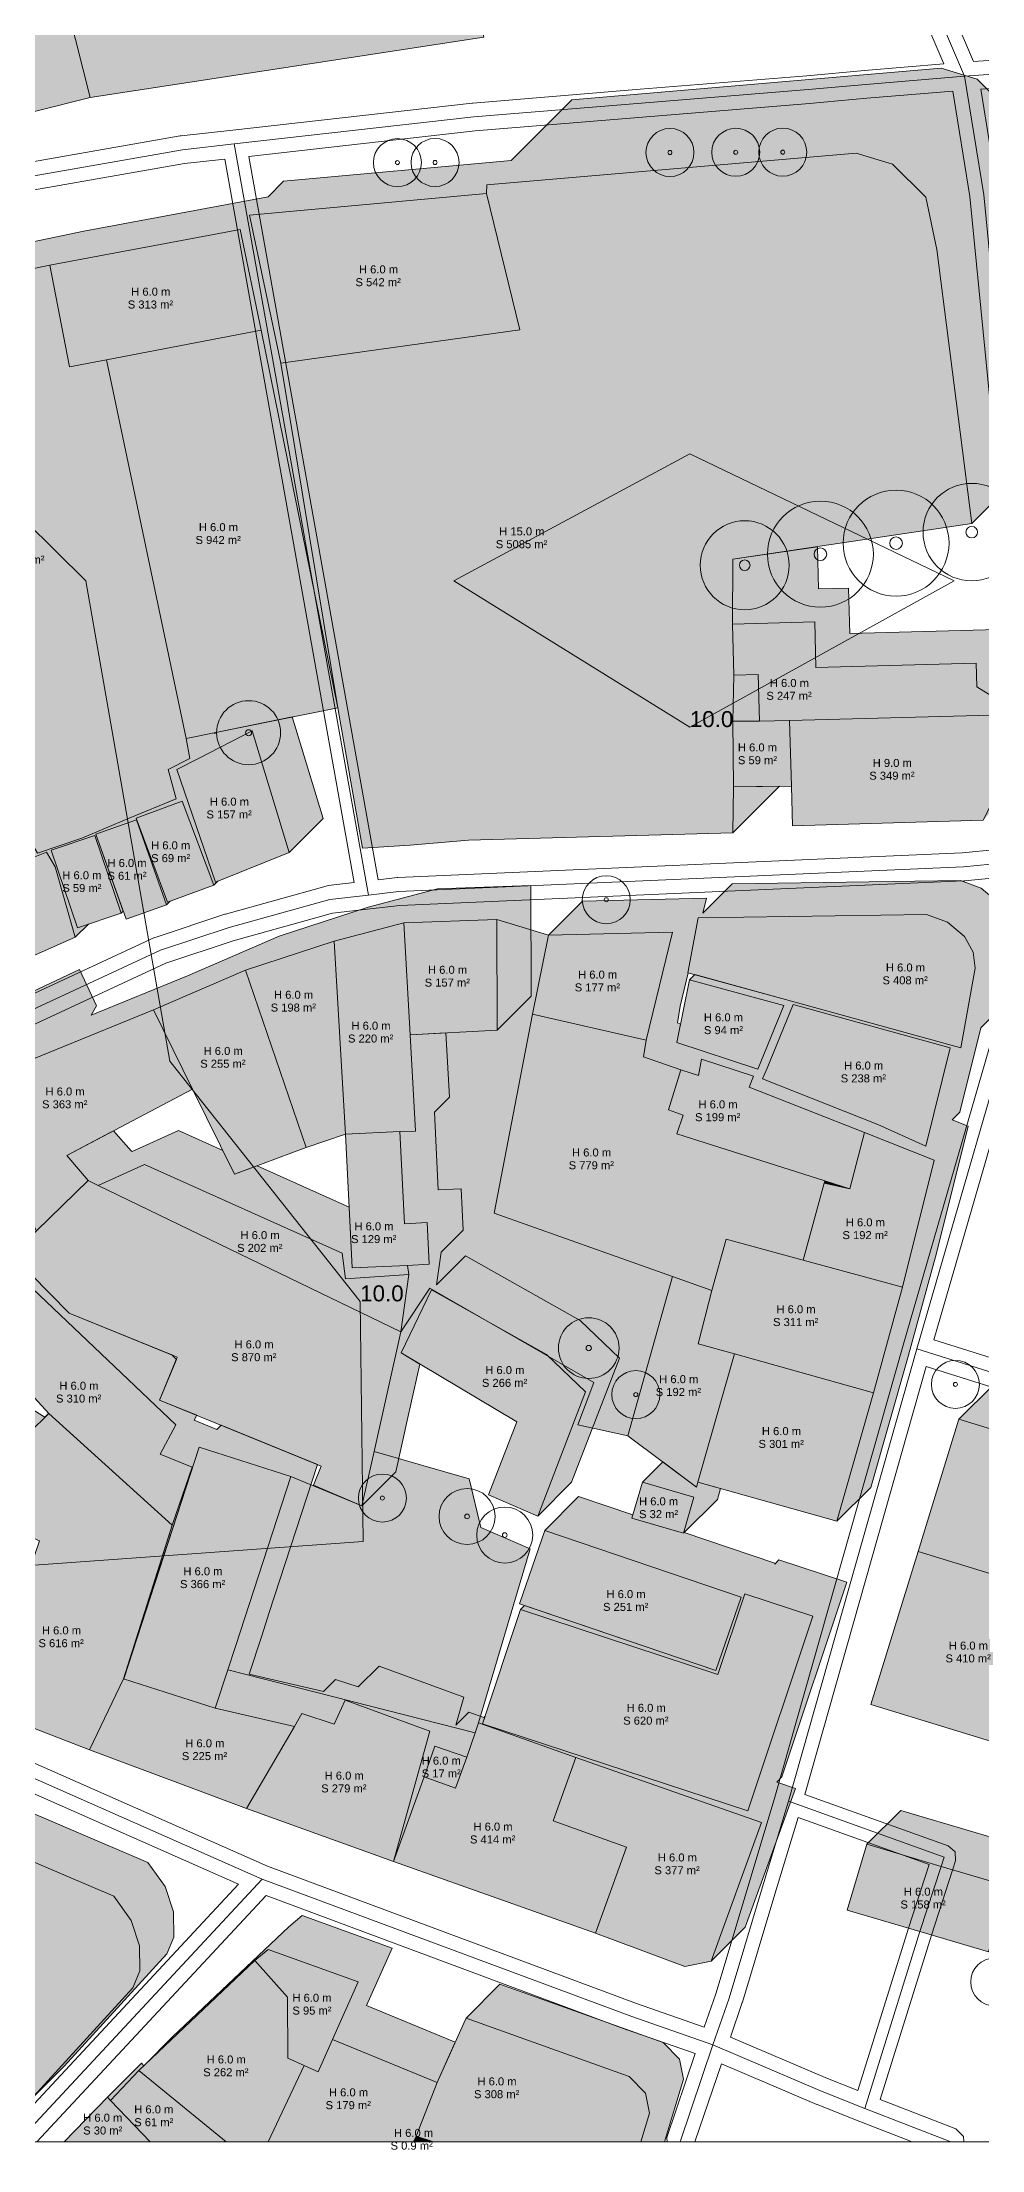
# Model space of a CAD drawing. Header units: metres. Extents: x -4 to 969, y -5 to 964.
# Drawn here: x 206.1 to 323.6, y -1 to 262.5 of the extents above; entities that cross this region are included whole.
import ezdxf

# ---------------------------------------------------------------- set-up
doc = ezdxf.new("R2010")
doc.units = ezdxf.units.M
doc.header["$MEASUREMENT"] = 0
for name, color, linetype, lineweight, true_color in [('TPX_BUILDING_AREAS_TEXT', 7, 'CONTINUOUS', 0, 0x000000), ('TPX_BUILDING_HEIGHTS_TEXT', 7, 'CONTINUOUS', 0, 0x000000), ('TPX_BUILDINGS', 7, 'CONTINUOUS', 0, 0x000000), ('TPX_BUILDINGS_HATCH', 7, 'CONTINUOUS', 0, 0xf0f0f0), ('TPX_BUILDINGS_SHADOWS_HATCH', 7, 'CONTINUOUS', 0, 0x000000), ('TPX_BUILDINGS_SHADOWS_OUTLINES', 7, 'CONTINUOUS', 0, 0x000000), ('TPX_CONTOUR_LINES_5M', 7, 'CONTINUOUS', 0, 0x969696), ('TPX_CONTOUR_LINES_5M_TEXT', 7, 'CONTINUOUS', 0, 0x000000), ('TPX_FRAME_PROJECT', 7, 'CONTINUOUS', 0, 0x000000), ('TPX_ROADS_AXES', 7, 'CONTINUOUS', 0, 0x323232), ('TPX_ROADS_CONTOURS', 7, 'CONTINUOUS', 0, 0x646464), ('TPX_VEGETATION_GREEN_SPACES', 7, 'CONTINUOUS', 0, 0x58ba48), ('TPX_VEGETATION_GREEN_SPACES_HATCH', 7, 'CONTINUOUS', 0, 0x58ba48), ('TPX_VEGETATION_TREES_INDIVIDUAL', 7, 'CONTINUOUS', 0, 0x136734)]:
    doc.layers.add(name, color=color, linetype=linetype, lineweight=lineweight, true_color=true_color)
doc.styles.add('TPX_TEXTE', font='arial.ttf')

# ---------------------------------------------------------------- blocks, each defined once
blk = doc.blocks.new('TREETR007_CR056')
at = {"layer": 'TPX_VEGETATION_TREES_INDIVIDUAL'}
for radius in [5.56, 0.662]:
    blk.add_circle((0, 0, 0.04), radius, dxfattribs=at)
blk = doc.blocks.new('TREETR003_CR030')
at = {"layer": 'TPX_VEGETATION_TREES_INDIVIDUAL'}
for radius in [3, 0.25]:
    blk.add_circle((0, 0, 0.04), radius, dxfattribs=at)
blk = doc.blocks.new('TREETR003_CR038')
at = {"layer": 'TPX_VEGETATION_TREES_INDIVIDUAL'}
for radius in [3.79, 0.333]:
    blk.add_circle((0, 0, 0.04), radius, dxfattribs=at)
blk = doc.blocks.new('TREETR007_CR061')
at = {"layer": 'TPX_VEGETATION_TREES_INDIVIDUAL'}
for radius in [6.09, 0.725]:
    blk.add_circle((0, 0, 0.04), radius, dxfattribs=at)
blk = doc.blocks.new('TREETR003_CR035')
at = {"layer": 'TPX_VEGETATION_TREES_INDIVIDUAL'}
for radius in [3.5, 0.292]:
    blk.add_circle((0, 0, 0.04), radius, dxfattribs=at)
blk = doc.blocks.new('TREETR008_CR066')
at = {"layer": 'TPX_VEGETATION_TREES_INDIVIDUAL'}
for radius in [6.62, 0.788]:
    blk.add_circle((0, 0, 0.04), radius, dxfattribs=at)
blk = doc.blocks.new('TREETR004_CR040')
at = {"layer": 'TPX_VEGETATION_TREES_INDIVIDUAL'}
for radius in [4, 0.375]:
    blk.add_circle((0, 0, 0.04), radius, dxfattribs=at)

msp = doc.modelspace()

# ---------------------------------------------------------------- hatches: boundary and pattern name
at = {"layer": 'TPX_BUILDINGS_HATCH'}
for points in [[(200.8, 315.48), (184.46, 312.04), (198.81, 252.23), (212.09, 255.54), (207.5, 273.73), (203.29, 290.41), (206.69, 291.37), (205.53, 295.6), (200.8, 315.48)], [(256.91, 281.42), (207.5, 273.73), (212.09, 255.54), (261.29, 263.1), (256.91, 281.42)], [(265.81, 226.52), (235.92, 222.34), (243.05, 179.27), (243.33, 177.57), (246.12, 161.71), (252.1, 162.08), (259.4, 162.73), (292.44, 163.62), (292.49, 169.4), (292.41, 177.58), (292.53, 183.35), (292.37, 189.71), (292.43, 197.82), (322.29, 202.29), (317.94, 236.55), (316.54, 243.09), (312.37, 247.22), (307.86, 248.59), (261.69, 244.63), (261.65, 243.54), (265.81, 226.52)], [(261.65, 243.54), (232.02, 240.83), (235.92, 222.34), (265.81, 226.52), (261.65, 243.54)], [(230.82, 239.03), (207.06, 234.59), (209.49, 221.87), (214.14, 222.76), (233.45, 226.47), (230.82, 239.03)], [(207.06, 234.59), (182.52, 229.46), (187.88, 196.51), (195.73, 175.03), (197.67, 175.73), (198.26, 171.64), (199.64, 168.8), (201.74, 161.8), (204.45, 162.9), (205.52, 161.07), (211.04, 162.97), (216.95, 165.45), (222.84, 167.88), (221.82, 171.55), (224.55, 172.94), (224.07, 175.42), (214.14, 222.76), (209.49, 221.87), (207.06, 234.59)], [(233.45, 226.47), (214.14, 222.76), (224.07, 175.42), (243.05, 179.27), (233.45, 226.47)], [(302.66, 189.99), (292.37, 189.71), (292.53, 183.35), (295.61, 183.43), (295.77, 177.59), (299.49, 177.69), (326.28, 178.39), (326.29, 179.78), (322.93, 181.87), (322.85, 184.84), (302.8, 184.3), (302.66, 189.99)], [(295.77, 177.59), (292.41, 177.58), (292.49, 169.4), (299.75, 169.47), (299.49, 177.69), (295.77, 177.59)], [(326.28, 178.39), (299.49, 177.69), (299.75, 169.47), (299.9, 164.49), (323.71, 165.21), (326.33, 170.39), (326.2, 174.75), (327.79, 174.8), (327.71, 177.21), (327.68, 178.42), (326.28, 178.39)], [(225.65, 172.94), (222.93, 171.55), (227.74, 157.46), (236.97, 161.17), (232.36, 176.38), (225.65, 172.94)], [(223.6, 167.59), (217.83, 165.47), (221.76, 154.95), (227.53, 157.08), (223.6, 167.59)], [(217.87, 165.27), (212.8, 163.48), (216.58, 152.86), (221.64, 154.63), (217.87, 165.27)], [(203.94, 160.13), (195.55, 156.76), (196.57, 154.26), (199.89, 146), (210.22, 150.57), (207.72, 159.4), (206.65, 161.22), (203.94, 160.13)], [(212.67, 163.29), (207.21, 161.47), (210.49, 151.77), (215.96, 153.59), (212.67, 163.29)], [(288.1, 153), (286.8, 146.14), (298.56, 142.91), (320.93, 136.76), (322.72, 146.73), (322.45, 148.72), (321.37, 150.67), (319.24, 152.47), (316.65, 153.42), (288.1, 153)], [(251.28, 152.39), (242.6, 150.08), (244.02, 125.97), (250.81, 126.3), (252.77, 126.35), (252.08, 138.4), (251.28, 152.39)], [(262.92, 152.8), (251.28, 152.39), (252.08, 138.4), (262.96, 138.95), (262.92, 152.8)], [(269.39, 150.83), (267.4, 140.97), (281.61, 137.72), (284.88, 151.23), (269.39, 150.83)], [(242.6, 150.08), (231.49, 146.48), (239.1, 124.28), (244.02, 125.97), (242.6, 150.08)], [(231.49, 146.48), (219.99, 141.5), (224.88, 131.6), (230.15, 120.95), (239.1, 124.28), (231.49, 146.48)], [(287.02, 145.27), (285.44, 137.42), (295.53, 134.08), (298.78, 142.04), (287.02, 145.27)], [(219.99, 141.5), (195.9, 131.68), (198.05, 127.16), (205.37, 113.89), (211.82, 120.18), (209.18, 123.31), (224.88, 131.6), (219.99, 141.5)], [(267.4, 140.97), (262.61, 116.08), (284.87, 108.16), (289.82, 106.41), (291.58, 112.83), (301.2, 110.22), (303.85, 119.85), (303.94, 120.12), (285.41, 125.99), (286.23, 128.36), (284.39, 129), (285.94, 134.01), (281.26, 135.63), (281.61, 137.72), (267.4, 140.97)], [(296.7, 134.23), (296.15, 132.87), (310.56, 127.18), (316.56, 124.45), (319.6, 136.76), (299.95, 142.19), (296.7, 134.23)], [(285.94, 134.01), (284.39, 129), (286.23, 128.36), (285.41, 125.99), (303.94, 120.12), (307.06, 119.13), (308.88, 126.16), (294.46, 131.84), (295.02, 133.2), (288.52, 135.35), (288.14, 133.29), (285.94, 134.01)], [(250.81, 126.3), (244.02, 125.97), (244.82, 109.24), (251.76, 109.57), (254.46, 109.7), (254.21, 114.91), (251.37, 114.77), (250.81, 126.3)], [(303.85, 119.85), (301.2, 110.22), (313.65, 106.85), (317.6, 122.71), (308.88, 126.16), (307.06, 119.13), (303.85, 119.85)], [(218.9, 122.19), (213.11, 119.55), (250.91, 101.28), (251.92, 108.44), (243.99, 107.9), (243.6, 111.08), (218.9, 122.19)], [(205.37, 113.89), (202.28, 110.89), (209.48, 103.61), (222.98, 98.09), (220.76, 92.73), (240.98, 84.48), (239.99, 82.1), (246.05, 79.5), (247.57, 86.3), (250.91, 101.28), (213.11, 119.55), (211.82, 120.18), (205.37, 113.89)], [(289.82, 106.41), (288.08, 99.75), (292.65, 98.52), (310, 93.63), (313.65, 106.85), (301.2, 110.22), (291.58, 112.83), (289.82, 106.41)], [(198.67, 104.35), (196.83, 102.02), (206.92, 91.04), (222.32, 77.1), (224.84, 84.36), (220.84, 85.97), (222.78, 89.63), (202.37, 109.04), (198.67, 104.35)], [(284.87, 108.16), (279.32, 88.28), (287.88, 81.83), (288.06, 82.47), (292.65, 98.52), (288.08, 99.75), (289.82, 106.41), (284.87, 108.16)], [(254.77, 106.52), (250.96, 98.62), (265.43, 90.03), (261.89, 80.87), (268.03, 78.23), (273.99, 93.74), (269.12, 98.42), (254.77, 106.52)], [(292.65, 98.52), (288.06, 82.47), (305.42, 77.58), (310, 93.63), (292.65, 98.52)], [(201, 66.46), (194.88, 55.62), (212.01, 49), (216.27, 57.9), (222.32, 77.1), (206.92, 91.04), (204.45, 88.64), (203.51, 87.07), (201.13, 82.84), (203.8, 80.17), (202.4, 78.76), (203.6, 76.08), (205.77, 75.12), (205.17, 73.43), (201, 66.46)], [(320.69, 90.33), (315.58, 73.79), (335.15, 67.82), (340.26, 84.36), (320.69, 90.33)], [(225.72, 86.85), (216.27, 57.9), (227.72, 54.22), (229.29, 59.03), (230.24, 61.93), (237.16, 83.17), (225.72, 86.85)], [(281.12, 82.47), (279.79, 77.95), (283.08, 77), (286.24, 76.08), (287.57, 80.59), (281.12, 82.47)], [(268.91, 76.43), (265.76, 67.27), (290.29, 58.94), (293.45, 68.09), (268.91, 76.43)], [(315.58, 73.79), (309.66, 54.66), (329.24, 48.69), (335.15, 67.82), (315.58, 73.79)], [(265.89, 66.54), (261.15, 52.28), (294.31, 41.38), (302.41, 65.72), (293.92, 68.5), (290.56, 58.44), (265.89, 66.54)], [(216.27, 57.9), (212.01, 49), (231.62, 41.69), (237.62, 51.91), (227.72, 54.22), (216.27, 57.9)], [(237.62, 51.91), (231.62, 41.69), (250.02, 35.07), (254.54, 51.35), (243.97, 55.22), (242.61, 52.22), (238.53, 53.56), (237.62, 51.91)], [(253.85, 45.63), (250.02, 35.07), (275.24, 26.08), (279.13, 36.85), (269.95, 40.13), (272.81, 48.04), (260.63, 52.39), (260.21, 51.13), (259.17, 48.1), (257.77, 44.23), (253.85, 45.63)], [(255.18, 49.47), (253.85, 45.63), (257.77, 44.23), (259.17, 48.1), (255.18, 49.47)], [(272.81, 48.04), (269.95, 40.13), (279.13, 36.85), (275.24, 26.08), (286.41, 21.94), (289.73, 22.59), (295.99, 39.92), (272.81, 48.04)], [(194.56, 35.77), (184.83, 24.3), (189.76, 21.57), (204.61, 5.22), (217.43, 19.27), (218.28, 21.37), (218.27, 24.52), (217.22, 27.67), (215.04, 30.71), (196.85, 38.46), (194.56, 35.77)], [(309.16, 37.2), (306.71, 28.98), (315.82, 26.29), (324.39, 23.76), (326.84, 31.97), (318.47, 34.45), (309.16, 37.2)], [(234.33, 24.06), (232.68, 22.66), (236.74, 18.08), (236.78, 10.48), (238.82, 9.57), (240.58, 8.75), (242.39, 12.8), (245.59, 20), (234.33, 24.06)], [(232.68, 22.66), (218.18, 8.92), (229.11, 0), (234.32, 0), (238.82, 9.57), (236.78, 10.48), (236.74, 18.08), (232.68, 22.66)], [(255.46, 7.42), (252.84, 0.73), (255.02, 0), (280.91, 0), (282.01, 3.61), (281.51, 6.1), (279.47, 8.2), (259.08, 15.47), (258.79, 14.83), (255.46, 7.42)], [(238.82, 9.57), (234.32, 0), (252.51, 0), (252.84, 0.73), (255.46, 7.42), (242.39, 12.8), (240.58, 8.75), (238.82, 9.57)], [(218.18, 8.92), (214.65, 5.18), (219.59, 0), (229.11, 0), (218.18, 8.92)], [(214.25, 5.6), (208.82, 0), (219.59, 0), (214.65, 5.18), (214.25, 5.6)], [(252.84, 0.73), (252.51, 0), (255.02, 0), (252.84, 0.73)]]:
    msp.add_hatch(color=256, dxfattribs=at).paths.add_polyline_path(points)
at = {"layer": 'TPX_BUILDINGS_SHADOWS_HATCH'}
for points in [[(186.77, 233.7), (182.52, 229.46), (207.06, 234.59), (230.82, 239.03), (233.45, 226.47), (243.05, 179.27), (235.92, 222.34), (232.02, 240.83), (261.65, 243.54), (261.69, 244.63), (307.86, 248.59), (312.37, 247.22), (316.54, 243.09), (317.94, 236.55), (322.29, 202.29), (332.9, 212.9), (328.55, 247.16), (327.15, 253.7), (322.98, 257.82), (318.46, 259.19), (272.29, 255.24), (264.73, 247.67), (236.26, 245.07), (234.32, 243.13), (211.3, 238.83), (186.77, 233.7)], [(292.43, 197.82), (292.37, 189.71), (302.66, 189.99), (302.8, 184.3), (322.85, 184.84), (322.93, 181.87), (326.29, 179.78), (326.28, 178.39), (327.68, 178.42), (327.79, 174.8), (326.2, 174.75), (326.33, 170.39), (323.71, 165.21), (330.07, 171.57), (332.7, 176.76), (332.61, 179.62), (334.15, 181.16), (334.04, 184.79), (332.64, 184.75), (329.5, 184.67), (327.17, 186.11), (327.09, 189.08), (307.05, 188.55), (306.9, 194.23), (303.14, 194.13), (303, 199.4), (292.43, 197.82)], [(292.53, 183.35), (292.41, 177.58), (295.77, 177.59), (295.61, 183.43), (292.53, 183.35)], [(178.08, 151.55), (177.25, 150.72), (183.77, 153.57), (185.31, 150.08), (195.45, 154.66), (195.91, 154.56), (199.45, 146.07), (199.74, 146.36), (196.57, 154.26), (195.55, 156.76), (203.94, 160.13), (206.65, 161.22), (207.72, 159.4), (210.22, 150.57), (211.88, 152.23), (210.49, 151.77), (207.21, 161.47), (212.67, 163.29), (215.96, 153.59), (216.22, 153.85), (212.8, 163.48), (217.87, 165.27), (221.64, 154.63), (222.08, 155.07), (221.76, 154.95), (217.83, 165.47), (223.6, 167.59), (227.53, 157.08), (228.03, 157.58), (227.74, 157.46), (222.93, 171.55), (225.65, 172.94), (232.36, 176.38), (236.97, 161.17), (241.21, 165.42), (237.36, 178.12), (228.02, 176.22), (227.64, 176.03), (227.79, 176.18), (224.07, 175.42), (224.55, 172.94), (221.82, 171.55), (222.84, 167.88), (216.95, 165.45), (211.04, 162.97), (205.52, 161.07), (204.46, 162.87), (199.79, 161), (196.06, 157.27), (189.55, 154.32), (188.68, 156.3), (182.59, 153.52), (178.08, 151.55)], [(292.49, 169.4), (292.44, 163.62), (298.27, 169.45), (292.49, 169.4)], [(133.59, 109.03), (120.86, 96.3), (156.07, 112.48), (163.23, 116.1), (168.75, 118.92), (195.9, 131.68), (219.99, 141.5), (231.49, 146.48), (242.6, 150.08), (251.28, 152.39), (262.92, 152.8), (262.96, 138.95), (267.2, 143.2), (267.16, 157.04), (255.52, 156.63), (246.85, 154.32), (235.73, 150.73), (224.24, 145.74), (212.23, 140.85), (212.9, 142.01), (210.74, 146.53), (183.6, 133.77), (172.99, 123.16), (170.5, 121.89), (168.79, 125.21), (133.59, 109.03)], [(214.59, 126.17), (209.18, 123.31), (211.82, 120.18), (213.11, 119.55), (218.9, 122.19), (243.6, 111.08), (243.99, 107.9), (251.92, 108.44), (250.91, 101.28), (247.57, 86.3), (246.05, 79.5), (250.3, 83.75), (251.81, 90.54), (253.3, 97.23), (250.96, 98.62), (254.77, 106.52), (269.12, 98.42), (273.99, 93.74), (268.03, 78.23), (272.27, 82.47), (278.24, 97.98), (273.36, 102.66), (259.02, 110.76), (255.38, 107.13), (255.95, 111.2), (258.7, 113.95), (258.45, 119.15), (255.61, 119.01), (255.14, 128.72), (257.01, 130.59), (256.55, 138.63), (252.08, 138.4), (252.77, 126.35), (250.81, 126.3), (251.37, 114.77), (254.21, 114.91), (254.46, 109.7), (251.76, 109.57), (244.82, 109.24), (244.46, 116.84), (232.98, 122), (230.15, 120.95), (228.67, 123.94), (223.14, 126.43), (217.35, 123.79), (217.2, 123.87), (217.21, 123.89), (215.02, 126.39), (214.59, 126.17)], [(198.05, 127.16), (196.02, 123.63), (203.08, 114.56), (200.15, 111.57), (202.37, 109.04), (222.78, 89.63), (220.84, 85.97), (224.84, 84.36), (222.32, 77.1), (216.28, 57.9), (225.72, 86.85), (237.16, 83.17), (230.24, 61.93), (229.29, 59.03), (227.72, 54.22), (237.62, 51.91), (238.53, 53.56), (242.61, 52.22), (243.97, 55.22), (254.54, 51.35), (250.02, 35.07), (253.85, 45.63), (255.18, 49.47), (259.17, 48.1), (260.21, 51.13), (260.63, 52.39), (272.81, 48.04), (295.99, 39.92), (289.73, 22.59), (293.98, 26.83), (300.24, 44.17), (297.91, 44.98), (298.56, 45.62), (306.66, 69.96), (298.16, 72.74), (297.66, 72.24), (297.69, 72.33), (286.35, 76.19), (290.49, 80.32), (290.88, 81.68), (288.06, 82.47), (287.88, 81.83), (283.66, 85.01), (281.12, 82.47), (287.57, 80.59), (286.24, 76.08), (283.08, 77), (279.79, 77.95), (279.91, 78.37), (273.15, 80.67), (268.91, 76.43), (293.45, 68.09), (290.29, 58.94), (266.4, 67.05), (265.89, 66.54), (290.56, 58.44), (293.92, 68.5), (302.41, 65.72), (294.31, 41.38), (261.15, 52.28), (261.46, 53.21), (261.31, 53.07), (259.43, 53.72), (257.82, 52.11), (258.79, 55.59), (248.21, 59.47), (245.61, 56.87), (242.77, 57.8), (241.26, 56.29), (231.96, 58.46), (233.53, 63.27), (234.48, 66.17), (240.51, 84.67), (228.46, 89.59), (227.93, 89.07), (225.08, 90.21), (225.41, 90.84), (220.76, 92.73), (222.87, 97.82), (222.28, 98.38), (209.48, 103.61), (202.28, 110.89), (205.37, 113.89), (198.05, 127.16)], [(303.94, 120.12), (303.85, 119.85), (307.06, 119.13), (303.94, 120.12)], [(183.86, 97.71), (177.34, 90.48), (186.95, 86.04), (183.38, 78.44), (185.35, 77.56), (186.55, 79.79), (191.51, 77.66), (189.59, 73.15), (191.67, 72.15), (193.82, 77.07), (196.62, 75.83), (195.7, 73.7), (196.11, 73.48), (198.47, 77.4), (201.13, 82.84), (203.51, 87.07), (204.45, 88.64), (206.92, 91.04), (206.88, 91.07), (206.41, 90.6), (196.42, 96.85), (192.17, 92.61), (202.23, 86.31), (195.89, 76.29), (194.13, 77.39), (194.04, 77.29), (193.83, 77.39), (193.89, 77.54), (185.83, 82.58), (190.81, 90.46), (181.58, 94.72), (186.05, 99.68), (183.8, 101.01), (181.36, 103.66), (179.36, 102.74), (183.86, 97.71)], [(324.93, 94.57), (320.69, 90.33), (340.26, 84.36), (335.15, 67.82), (329.24, 48.69), (332.35, 51.8), (336.16, 66.59), (348.79, 63.38), (343.67, 43.55), (340.19, 44.44), (337.7, 41.94), (342.62, 40.3), (345.23, 46.63), (347.84, 53.71), (346.68, 54.44), (348.15, 58.84), (350.03, 63.55), (339.64, 66.68), (340.88, 70.71), (340.4, 70.83), (338.39, 68.81), (339.39, 72.06), (344.5, 88.6), (324.93, 94.57)], [(201.09, 42.7), (196.85, 38.46), (215.04, 30.71), (217.22, 27.67), (218.27, 24.52), (218.28, 21.37), (217.43, 19.27), (204.61, 5.22), (208.85, 9.46), (221.68, 23.51), (222.53, 25.61), (222.52, 28.76), (221.47, 31.91), (219.28, 34.95), (201.09, 42.7)], [(313.41, 41.44), (309.16, 37.2), (318.47, 34.45), (326.84, 31.97), (324.39, 23.76), (324.79, 24.15), (327.5, 32.14), (325.65, 32.76), (327.2, 37.36), (322.71, 38.69), (313.41, 41.44)], [(218.5, 9.84), (214.25, 5.6), (214.65, 5.18), (218.18, 8.92), (232.68, 22.66), (234.33, 24.06), (245.59, 20), (242.39, 12.8), (255.46, 7.42), (257.73, 12.47), (246.63, 17.04), (249.83, 24.24), (238.57, 28.3), (236.92, 26.9), (222.42, 13.16), (218.79, 9.53), (218.5, 9.84)], [(263.32, 19.71), (259.08, 15.47), (279.47, 8.2), (281.51, 6.1), (282.01, 3.61), (280.91, 0), (283.87, 0), (286.25, 7.86), (285.75, 10.34), (283.71, 12.44), (263.32, 19.71)]]:
    msp.add_hatch(color=256, dxfattribs=at).paths.add_polyline_path(points)
h = msp.add_hatch(color=256, dxfattribs=at)
h.paths.add_polyline_path([(273.63, 155.07), (269.39, 150.83), (284.88, 151.23), (281.61, 137.72), (281.26, 135.63), (285.94, 134.01), (288.14, 133.29), (288.52, 135.35), (295.02, 133.2), (294.46, 131.84), (308.88, 126.16), (317.6, 122.71), (313.65, 106.85), (310, 93.63), (305.42, 77.58), (309.67, 81.82), (314.24, 97.87), (317.9, 111.09), (321.84, 126.95), (319.85, 127.74), (320.8, 128.7), (323.41, 139.24), (325.17, 141), (326.96, 150.97), (326.69, 152.96), (325.61, 154.92), (323.48, 156.71), (320.9, 157.67), (292.34, 157.24), (288.66, 153.57), (289.12, 155.48), (273.63, 155.07)])
h.paths.add_polyline_path([(285.44, 137.42), (285.9, 139.73), (285.5, 139.87), (285.86, 141.97), (286.86, 146.13), (286.8, 146.14), (288.1, 153), (316.65, 153.42), (319.24, 152.47), (321.37, 150.67), (322.45, 148.72), (322.72, 146.73), (320.93, 136.76), (298.56, 142.91), (287.66, 145.91), (287.02, 145.27), (298.78, 142.04), (295.53, 134.08), (285.44, 137.42)], flags=16)
h.paths.add_polyline_path([(296.15, 132.87), (296.7, 134.23), (299.95, 142.19), (319.6, 136.76), (316.56, 124.45), (310.56, 127.18), (296.15, 132.87)], flags=16)
at = {"layer": 'TPX_VEGETATION_GREEN_SPACES_HATCH'}
for points in [[(252.77, 126.35), (250.81, 126.3), (251.37, 114.77), (254.21, 114.91), (254.46, 109.7), (251.76, 109.57), (251.92, 108.44), (250.91, 101.28), (254.55, 106.71), (275.07, 94.94), (273.05, 89.65), (279.32, 88.28), (284.87, 108.16), (262.61, 116.08), (267.4, 140.97), (269.39, 150.83), (262.92, 152.8), (262.96, 138.95), (252.08, 138.4), (252.77, 126.35)], [(230.24, 61.93), (229.29, 59.03), (260.21, 51.13), (260.63, 52.39), (267.08, 74.14), (260.94, 76.79), (259.46, 82.89), (247.57, 86.3), (246.05, 79.5), (237.16, 83.17), (230.24, 61.93)]]:
    msp.add_hatch(color=256, dxfattribs=at).paths.add_polyline_path(points)

# ---------------------------------------------------------------- linework, layer by layer
at = {"layer": 'TPX_BUILDINGS', "elevation": 0.04}
for points in [[(200.8, 315.48), (184.46, 312.04), (198.81, 252.23), (212.09, 255.54), (207.5, 273.73), (203.29, 290.41), (206.69, 291.37), (205.53, 295.6)], [(256.91, 281.42), (207.5, 273.73), (212.09, 255.54), (261.29, 263.1)], [(265.81, 226.52), (235.92, 222.34), (243.05, 179.27), (243.33, 177.57), (246.12, 161.71), (252.1, 162.08), (259.4, 162.73), (292.44, 163.62), (292.49, 169.4), (292.41, 177.58), (292.53, 183.35), (292.37, 189.71), (292.43, 197.82), (322.29, 202.29), (317.94, 236.55), (316.54, 243.09), (312.37, 247.22), (307.86, 248.59), (261.69, 244.63), (261.65, 243.54)], [(261.65, 243.54), (232.02, 240.83), (235.92, 222.34), (265.81, 226.52)], [(230.82, 239.03), (207.06, 234.59), (209.49, 221.87), (214.14, 222.76), (233.45, 226.47)], [(207.06, 234.59), (182.52, 229.46), (187.88, 196.51), (195.73, 175.03), (197.67, 175.73), (198.26, 171.64), (199.64, 168.8), (201.74, 161.8), (204.45, 162.9), (205.52, 161.07), (211.04, 162.97), (216.95, 165.45), (222.84, 167.88), (221.82, 171.55), (224.55, 172.94), (224.07, 175.42), (214.14, 222.76), (209.49, 221.87)], [(233.45, 226.47), (214.14, 222.76), (224.07, 175.42), (243.05, 179.27)], [(302.66, 189.99), (292.37, 189.71), (292.53, 183.35), (295.61, 183.43), (295.77, 177.59), (299.49, 177.69), (326.28, 178.39), (326.29, 179.78), (322.93, 181.87), (322.85, 184.84), (302.8, 184.3)], [(295.77, 177.59), (292.41, 177.58), (292.49, 169.4), (299.75, 169.47), (299.49, 177.69)], [(326.28, 178.39), (299.49, 177.69), (299.75, 169.47), (299.9, 164.49), (323.71, 165.21), (326.33, 170.39), (326.2, 174.75), (327.79, 174.8), (327.71, 177.21), (327.68, 178.42)], [(225.65, 172.94), (222.93, 171.55), (227.74, 157.46), (236.97, 161.17), (232.36, 176.38)], [(223.6, 167.59), (217.83, 165.47), (221.76, 154.95), (227.53, 157.08)], [(217.87, 165.27), (212.8, 163.48), (216.58, 152.86), (221.64, 154.63)], [(203.94, 160.13), (195.55, 156.76), (196.57, 154.26), (199.89, 146), (210.22, 150.57), (207.72, 159.4), (206.65, 161.22)], [(212.67, 163.29), (207.21, 161.47), (210.49, 151.77), (215.96, 153.59)], [(288.1, 153), (286.8, 146.14), (298.56, 142.91), (320.93, 136.76), (322.72, 146.73), (322.45, 148.72), (321.37, 150.67), (319.24, 152.47), (316.65, 153.42)], [(251.28, 152.39), (242.6, 150.08), (244.02, 125.97), (250.81, 126.3), (252.77, 126.35), (252.08, 138.4)], [(262.92, 152.8), (251.28, 152.39), (252.08, 138.4), (262.96, 138.95)], [(269.39, 150.83), (267.4, 140.97), (281.61, 137.72), (284.88, 151.23)], [(242.6, 150.08), (231.49, 146.48), (239.1, 124.28), (244.02, 125.97)], [(231.49, 146.48), (219.99, 141.5), (224.88, 131.6), (230.15, 120.95), (239.1, 124.28)], [(287.02, 145.27), (285.44, 137.42), (295.53, 134.08), (298.78, 142.04)], [(219.99, 141.5), (195.9, 131.68), (198.05, 127.16), (205.37, 113.89), (211.82, 120.18), (209.18, 123.31), (224.88, 131.6)], [(267.4, 140.97), (262.61, 116.08), (284.87, 108.16), (289.82, 106.41), (291.58, 112.83), (301.2, 110.22), (303.85, 119.85), (303.94, 120.12), (285.41, 125.99), (286.23, 128.36), (284.39, 129), (285.94, 134.01), (281.26, 135.63), (281.61, 137.72)], [(296.7, 134.23), (296.15, 132.87), (310.56, 127.18), (316.56, 124.45), (319.6, 136.76), (299.95, 142.19)], [(285.94, 134.01), (284.39, 129), (286.23, 128.36), (285.41, 125.99), (303.94, 120.12), (307.06, 119.13), (308.88, 126.16), (294.46, 131.84), (295.02, 133.2), (288.52, 135.35), (288.14, 133.29)], [(250.81, 126.3), (244.02, 125.97), (244.82, 109.24), (251.76, 109.57), (254.46, 109.7), (254.21, 114.91), (251.37, 114.77)], [(303.85, 119.85), (301.2, 110.22), (313.65, 106.85), (317.6, 122.71), (308.88, 126.16), (307.06, 119.13)], [(218.9, 122.19), (213.11, 119.55), (250.91, 101.28), (251.92, 108.44), (243.99, 107.9), (243.6, 111.08)], [(205.37, 113.89), (202.28, 110.89), (209.48, 103.61), (222.98, 98.09), (220.76, 92.73), (240.98, 84.48), (239.99, 82.1), (246.05, 79.5), (247.57, 86.3), (250.91, 101.28), (213.11, 119.55), (211.82, 120.18)], [(289.82, 106.41), (288.08, 99.75), (292.65, 98.52), (310, 93.63), (313.65, 106.85), (301.2, 110.22), (291.58, 112.83)], [(198.67, 104.35), (196.83, 102.02), (206.92, 91.04), (222.32, 77.1), (224.84, 84.36), (220.84, 85.97), (222.78, 89.63), (202.37, 109.04)], [(284.87, 108.16), (279.32, 88.28), (287.88, 81.83), (288.06, 82.47), (292.65, 98.52), (288.08, 99.75), (289.82, 106.41)], [(254.77, 106.52), (250.96, 98.62), (265.43, 90.03), (261.89, 80.87), (268.03, 78.23), (273.99, 93.74), (269.12, 98.42)], [(292.65, 98.52), (288.06, 82.47), (305.42, 77.58), (310, 93.63)], [(201, 66.46), (194.88, 55.62), (212.01, 49), (216.27, 57.9), (222.32, 77.1), (206.92, 91.04), (204.45, 88.64), (203.51, 87.07), (201.13, 82.84), (203.8, 80.17), (202.4, 78.76), (203.6, 76.08), (205.77, 75.12), (205.17, 73.43)], [(320.69, 90.33), (315.58, 73.79), (335.15, 67.82), (340.26, 84.36)], [(225.72, 86.85), (216.27, 57.9), (227.72, 54.22), (229.29, 59.03), (230.24, 61.93), (237.16, 83.17)], [(281.12, 82.47), (279.79, 77.95), (283.08, 77), (286.24, 76.08), (287.57, 80.59)], [(268.91, 76.43), (265.76, 67.27), (290.29, 58.94), (293.45, 68.09)], [(315.58, 73.79), (309.66, 54.66), (329.24, 48.69), (335.15, 67.82)], [(265.89, 66.54), (261.15, 52.28), (294.31, 41.38), (302.41, 65.72), (293.92, 68.5), (290.56, 58.44)], [(216.27, 57.9), (212.01, 49), (231.62, 41.69), (237.62, 51.91), (227.72, 54.22)], [(237.62, 51.91), (231.62, 41.69), (250.02, 35.07), (254.54, 51.35), (243.97, 55.22), (242.61, 52.22), (238.53, 53.56)], [(253.85, 45.63), (250.02, 35.07), (275.24, 26.08), (279.13, 36.85), (269.95, 40.13), (272.81, 48.04), (260.63, 52.39), (260.21, 51.13), (259.17, 48.1), (257.77, 44.23)], [(255.18, 49.47), (253.85, 45.63), (257.77, 44.23), (259.17, 48.1)], [(272.81, 48.04), (269.95, 40.13), (279.13, 36.85), (275.24, 26.08), (286.41, 21.94), (289.73, 22.59), (295.99, 39.92)], [(194.56, 35.77), (184.83, 24.3), (189.76, 21.57), (204.61, 5.22), (217.43, 19.27), (218.28, 21.37), (218.27, 24.52), (217.22, 27.67), (215.04, 30.71), (196.85, 38.46)], [(309.16, 37.2), (306.71, 28.98), (315.82, 26.29), (324.39, 23.76), (326.84, 31.97), (318.47, 34.45)], [(234.33, 24.06), (232.68, 22.66), (236.74, 18.08), (236.78, 10.48), (238.82, 9.57), (240.58, 8.75), (242.39, 12.8), (245.59, 20)], [(232.68, 22.66), (218.18, 8.92), (229.11, 0), (234.32, 0), (238.82, 9.57), (236.78, 10.48), (236.74, 18.08)], [(255.46, 7.42), (252.84, 0.73), (255.02, 0), (280.91, 0), (282.01, 3.61), (281.51, 6.1), (279.47, 8.2), (259.08, 15.47), (258.79, 14.83)], [(238.82, 9.57), (234.32, 0), (252.51, 0), (252.84, 0.73), (255.46, 7.42), (242.39, 12.8), (240.58, 8.75)], [(218.18, 8.92), (214.65, 5.18), (219.59, 0), (229.11, 0)], [(214.25, 5.6), (208.82, 0), (219.59, 0), (214.65, 5.18)], [(252.84, 0.73), (252.51, 0), (255.02, 0)]]:
    msp.add_lwpolyline(points, close=True, dxfattribs=at)
at = {"layer": 'TPX_BUILDINGS_SHADOWS_OUTLINES', "elevation": 0.04}
for points in [[(327.15, 253.7), (322.98, 257.82), (318.46, 259.19), (272.29, 255.24), (264.73, 247.67), (236.26, 245.07), (234.32, 243.13), (211.3, 238.83), (186.77, 233.7), (182.52, 229.46), (207.06, 234.59), (230.82, 239.03), (233.45, 226.47), (243.05, 179.27), (235.92, 222.34), (232.02, 240.83), (261.65, 243.54), (261.69, 244.63), (307.86, 248.59), (312.37, 247.22), (316.54, 243.09), (317.94, 236.55), (322.29, 202.29), (332.9, 212.9)], [(327.09, 189.08), (307.05, 188.55), (306.9, 194.23), (303.14, 194.13), (303, 199.4), (292.43, 197.82), (292.37, 189.71), (302.66, 189.99), (302.8, 184.3), (322.85, 184.84), (322.93, 181.87), (326.29, 179.78)], [(203.94, 160.13), (206.65, 161.22), (207.72, 159.4), (210.22, 150.57), (211.88, 152.23), (210.49, 151.77), (207.21, 161.47), (212.67, 163.29), (215.96, 153.59), (216.22, 153.85), (212.8, 163.48), (217.87, 165.27), (221.64, 154.63), (222.08, 155.07), (221.76, 154.95), (217.83, 165.47), (223.6, 167.59), (227.53, 157.08), (228.03, 157.58), (227.74, 157.46), (222.93, 171.55), (225.65, 172.94), (232.36, 176.38), (236.97, 161.17), (241.21, 165.42), (237.36, 178.12), (228.02, 176.22), (227.64, 176.03), (227.79, 176.18), (224.07, 175.42), (224.55, 172.94), (221.82, 171.55), (222.84, 167.88), (216.95, 165.45), (211.04, 162.97), (205.52, 161.07)], [(195.9, 131.68), (219.99, 141.5), (231.49, 146.48), (242.6, 150.08), (251.28, 152.39), (262.92, 152.8), (262.96, 138.95), (267.2, 143.2), (267.16, 157.04), (255.52, 156.63), (246.85, 154.32), (235.73, 150.73), (224.24, 145.74), (212.23, 140.85), (212.9, 142.01), (210.74, 146.53), (183.6, 133.77)], [(325.61, 154.92), (323.48, 156.71), (320.9, 157.67), (292.34, 157.24), (288.66, 153.57), (289.12, 155.48), (273.63, 155.07), (269.39, 150.83), (284.88, 151.23), (281.61, 137.72), (281.26, 135.63), (285.94, 134.01), (288.14, 133.29), (288.52, 135.35), (295.02, 133.2), (294.46, 131.84), (308.88, 126.16), (317.6, 122.71), (313.65, 106.85), (310, 93.63), (305.42, 77.58), (309.67, 81.82), (314.24, 97.87), (317.9, 111.09), (321.84, 126.95), (319.85, 127.74), (320.8, 128.7), (323.41, 139.24), (325.17, 141)], [(202.37, 109.04), (222.78, 89.63), (220.84, 85.97), (224.84, 84.36), (222.32, 77.1), (216.28, 57.9), (225.72, 86.85), (237.16, 83.17), (230.24, 61.93), (229.29, 59.03), (227.72, 54.22), (237.62, 51.91), (238.53, 53.56), (242.61, 52.22), (243.97, 55.22), (254.54, 51.35), (250.02, 35.07), (253.85, 45.63), (255.18, 49.47), (259.17, 48.1), (260.21, 51.13), (260.63, 52.39), (272.81, 48.04), (295.99, 39.92), (289.73, 22.59), (293.98, 26.83), (300.24, 44.17), (297.91, 44.98), (298.56, 45.62), (306.66, 69.96), (298.16, 72.74), (297.66, 72.24), (297.69, 72.33), (286.35, 76.19), (290.49, 80.32), (290.88, 81.68), (288.06, 82.47), (287.88, 81.83), (283.66, 85.01), (281.12, 82.47), (287.57, 80.59), (286.24, 76.08), (283.08, 77), (279.79, 77.95), (279.91, 78.37), (273.15, 80.67), (268.91, 76.43), (293.45, 68.09), (290.29, 58.94), (266.4, 67.05), (265.89, 66.54), (290.56, 58.44), (293.92, 68.5), (302.41, 65.72), (294.31, 41.38), (261.15, 52.28), (261.46, 53.21), (261.31, 53.07), (259.43, 53.72), (257.82, 52.11), (258.79, 55.59), (248.21, 59.47), (245.61, 56.87), (242.77, 57.8), (241.26, 56.29), (231.96, 58.46), (233.53, 63.27), (234.48, 66.17), (240.51, 84.67), (228.46, 89.59), (227.93, 89.07), (225.08, 90.21), (225.41, 90.84), (220.76, 92.73), (222.87, 97.82), (222.28, 98.38), (209.48, 103.61), (202.28, 110.89)], [(204.45, 88.64), (206.92, 91.04), (206.88, 91.07), (206.41, 90.6), (196.42, 96.85)]]:
    msp.add_lwpolyline(points, dxfattribs=at)
for points in [[(292.53, 183.35), (292.41, 177.58), (295.77, 177.59), (295.61, 183.43)], [(292.49, 169.4), (292.44, 163.62), (298.27, 169.45)], [(285.44, 137.42), (285.9, 139.73), (285.5, 139.87), (285.86, 141.97), (286.86, 146.13), (286.8, 146.14), (288.1, 153), (316.65, 153.42), (319.24, 152.47), (321.37, 150.67), (322.45, 148.72), (322.72, 146.73), (320.93, 136.76), (298.56, 142.91), (287.66, 145.91), (287.02, 145.27), (298.78, 142.04), (295.53, 134.08)], [(296.15, 132.87), (296.7, 134.23), (299.95, 142.19), (319.6, 136.76), (316.56, 124.45), (310.56, 127.18)], [(214.59, 126.17), (209.18, 123.31), (211.82, 120.18), (213.11, 119.55), (218.9, 122.19), (243.6, 111.08), (243.99, 107.9), (251.92, 108.44), (250.91, 101.28), (247.57, 86.3), (246.05, 79.5), (250.3, 83.75), (251.81, 90.54), (253.3, 97.23), (250.96, 98.62), (254.77, 106.52), (269.12, 98.42), (273.99, 93.74), (268.03, 78.23), (272.27, 82.47), (278.24, 97.98), (273.36, 102.66), (259.02, 110.76), (255.38, 107.13), (255.95, 111.2), (258.7, 113.95), (258.45, 119.15), (255.61, 119.01), (255.14, 128.72), (257.01, 130.59), (256.55, 138.63), (252.08, 138.4), (252.77, 126.35), (250.81, 126.3), (251.37, 114.77), (254.21, 114.91), (254.46, 109.7), (251.76, 109.57), (244.82, 109.24), (244.46, 116.84), (232.98, 122), (230.15, 120.95), (228.67, 123.94), (223.14, 126.43), (217.35, 123.79), (217.2, 123.87), (217.21, 123.89), (215.02, 126.39)], [(303.94, 120.12), (303.85, 119.85), (307.06, 119.13)], [(324.93, 94.57), (320.69, 90.33), (340.26, 84.36), (335.15, 67.82), (329.24, 48.69), (332.35, 51.8), (336.16, 66.59), (348.79, 63.38), (343.67, 43.55), (340.19, 44.44), (337.7, 41.94), (342.62, 40.3), (345.23, 46.63), (347.84, 53.71), (346.68, 54.44), (348.15, 58.84), (350.03, 63.55), (339.64, 66.68), (340.88, 70.71), (340.4, 70.83), (338.39, 68.81), (339.39, 72.06), (344.5, 88.6)], [(201.09, 42.7), (196.85, 38.46), (215.04, 30.71), (217.22, 27.67), (218.27, 24.52), (218.28, 21.37), (217.43, 19.27), (204.61, 5.22), (208.85, 9.46), (221.68, 23.51), (222.53, 25.61), (222.52, 28.76), (221.47, 31.91), (219.28, 34.95)], [(313.41, 41.44), (309.16, 37.2), (318.47, 34.45), (326.84, 31.97), (324.39, 23.76), (324.79, 24.15), (327.5, 32.14), (325.65, 32.76), (327.2, 37.36), (322.71, 38.69)], [(218.5, 9.84), (214.25, 5.6), (214.65, 5.18), (218.18, 8.92), (232.68, 22.66), (234.33, 24.06), (245.59, 20), (242.39, 12.8), (255.46, 7.42), (257.73, 12.47), (246.63, 17.04), (249.83, 24.24), (238.57, 28.3), (236.92, 26.9), (222.42, 13.16), (218.79, 9.53)], [(263.32, 19.71), (259.08, 15.47), (279.47, 8.2), (281.51, 6.1), (282.01, 3.61), (280.91, 0), (283.87, 0), (286.25, 7.86), (285.75, 10.34), (283.71, 12.44)]]:
    msp.add_lwpolyline(points, close=True, dxfattribs=at)
at = {"layer": 'TPX_CONTOUR_LINES_5M', "elevation": 0.05}
for points in [[(129.26, 0), (129.26, 15.01), (97.6, 75.05), (105.76, 82.8), (135.97, 66.3), (166.19, 96.25), (196.4, 71.45), (246.23, 75.05), (245.84, 105.07), (222.06, 135.09), (211.55, 195.14), (196.4, 210.09), (166.19, 214.44), (135.97, 193.04), (45.32, 171.7), (15.11, 189.35), (0, 189.35)], [(287.05, 211), (257.56, 195.14), (287.05, 176.85), (320.1, 195.14), (287.05, 211)]]:
    msp.add_lwpolyline(points, dxfattribs=at)
at = {"layer": 'TPX_FRAME_PROJECT', "elevation": 0}
msp.add_lwpolyline([(0, 0), (966.9, 0), (966.9, 960.67), (0, 960.67)], close=True, dxfattribs=at)
at = {"layer": 'TPX_ROADS_AXES', "elevation": 0.03}
for points in [[(321.39, 258.21), (315.5, 271.96), (290.98, 388.59)], [(404.42, 266.68), (333.9, 259.07), (321.39, 258.21)], [(321.39, 258.21), (309.03, 257.18), (301.84, 256.53), (281, 254.82), (260.05, 253.11), (230.1, 249.74), (223.64, 249.01), (200.03, 244.87), (179.63, 240.75), (166.04, 237.21)], [(321.39, 258.21), (323.78, 243.38), (327.4, 206.55), (328.91, 191), (330.94, 170.12), (331.51, 160.39)], [(230.1, 249.74), (246.9, 155.86)], [(331.51, 160.39), (321.24, 159.38), (250.65, 156.29), (246.9, 155.86), (242.05, 155.29), (229.46, 151.8), (220.88, 148.95), (112.87, 98.75), (102.11, 91.47)], [(331.51, 160.39), (330.03, 149.56), (315.41, 99.13)], [(315.41, 99.13), (299.37, 42.59), (295.89, 31.05), (291.95, 17.98), (289.94, 12.12)], [(315.41, 99.13), (368.03, 82.58), (399.41, 71.03), (449.11, 51.11), (483.27, 36.44), (491.1, 27.28), (496.52, 21.97)], [(233.59, 32.85), (111.57, 86.77), (102.11, 91.47)], [(308.93, 4.18), (315.82, 26.29), (318.47, 34.45), (318.85, 35.61), (299.37, 42.59)], [(233.59, 32.85), (203.04, 0)], [(289.94, 12.12), (279.78, 15.66), (233.59, 32.85)], [(289.94, 12.12), (285.83, 0)], [(319.67, 0), (308.93, 4.18), (303.6, 6.31), (289.94, 12.12)]]:
    msp.add_lwpolyline(points, dxfattribs=at)
at = {"layer": 'TPX_ROADS_CONTOURS', "elevation": 0.03}
for points in [[(293.04, 387.29), (298.49, 387.86), (322.76, 387.32), (376.43, 386.18), (406.16, 385.55), (403.72, 315.06), (403.72, 315.03), (402.95, 268.28), (333.75, 260.81), (322.51, 260.04), (317.18, 272.49)], [(231.91, 248.18), (260.22, 251.37), (281.14, 253.08), (301.99, 254.79), (309.18, 255.44), (319.92, 256.33), (322.05, 243.15), (325.66, 206.38), (327.17, 190.83), (329.2, 169.98), (329.66, 161.97), (321.11, 161.12), (250.57, 158.04), (250.45, 158.03), (248.09, 157.76)], [(105.57, 91.7), (113.74, 97.22), (221.53, 147.32), (229.97, 150.12), (242.39, 153.57), (247.1, 154.12), (250.78, 154.55), (321.31, 157.63), (321.41, 157.63), (329.47, 158.43), (328.31, 149.92), (313.72, 99.6), (297.69, 43.08), (294.21, 31.56), (290.28, 18.52), (288.85, 14.35), (280.37, 17.31), (234.25, 34.47), (112.31, 88.35)], [(292.12, 13.09), (293.6, 17.42), (293.62, 17.48), (297.56, 30.55), (300.58, 40.56), (316.97, 34.69), (314.39, 26.74), (308.05, 6.41), (304.27, 7.92)]]:
    msp.add_lwpolyline(points, close=True, dxfattribs=at)
for points in [[(313.89, 271.27), (318.82, 259.75), (308.88, 258.93), (301.69, 258.27), (280.86, 256.57), (259.91, 254.85), (259.86, 254.85), (229.91, 251.48), (223.45, 250.75), (223.34, 250.74), (201.78, 246.95), (202.55, 253.8), (202.53, 254.26), (201.79, 258.05), (198.37, 275.7)], [(325.51, 243.66), (323.42, 256.6), (334.02, 257.32)], [(200.36, 243.15), (223.89, 247.28), (228.92, 247.84), (245.1, 157.41), (241.85, 157.03), (241.58, 156.98), (228.99, 153.48), (228.91, 153.46), (220.33, 150.61), (220.14, 150.54), (112.13, 100.33)], [(367.18, 84.68), (317.56, 100.28), (331.71, 149.07)], [(205.43, 0), (234.08, 30.8), (279.17, 14.02), (279.2, 14.01), (287.72, 11.04), (284.17, 0.56), (284.2, 0), (287.67, 0), (290.99, 9.77), (302.91, 4.7), (302.95, 4.68), (308.29, 2.54), (314.84, 0), (321.29, 0), (321.27, 0.7), (320.3, 1.63), (310.85, 5.31), (317.25, 25.83), (319.89, 33.98), (320.27, 35.14), (320.2, 36.27), (319.35, 37.02), (301.43, 43.44), (316.6, 96.92), (367.46, 80.92)], [(110.86, 85.17), (230.64, 32.24), (201.76, 1.19)]]:
    msp.add_lwpolyline(points, dxfattribs=at)
at = {"layer": 'TPX_VEGETATION_GREEN_SPACES', "elevation": 0}
for points in [[(252.77, 126.35), (250.81, 126.3), (251.37, 114.77), (254.21, 114.91), (254.46, 109.7), (251.76, 109.57), (251.92, 108.44), (250.91, 101.28), (254.55, 106.71), (275.07, 94.94), (273.05, 89.65), (279.32, 88.28), (284.87, 108.16), (262.61, 116.08), (267.4, 140.97), (269.39, 150.83), (262.92, 152.8), (262.96, 138.95), (252.08, 138.4)], [(230.24, 61.93), (229.29, 59.03), (260.21, 51.13), (260.63, 52.39), (267.08, 74.14), (260.94, 76.79), (259.46, 82.89), (247.57, 86.3), (246.05, 79.5), (237.16, 83.17)]]:
    msp.add_lwpolyline(points, close=True, dxfattribs=at)

# ---------------------------------------------------------------- block references
at = {"layer": 'TPX_VEGETATION_TREES_INDIVIDUAL'}
for name, p in [('TREETR003_CR030', (250.5, 247.41, 0.04)), ('TREETR003_CR030', (255.2, 247.42, 0.04)), ('TREETR003_CR030', (284.57, 248.67, 0.04)), ('TREETR003_CR030', (292.79, 248.7, 0.04)), ('TREETR003_CR030', (298.67, 248.71, 0.04)), ('TREETR008_CR066', (312.83, 199.84, 0.04)), ('TREETR007_CR061', (322.29, 201.22, 0.04)), ('TREETR008_CR066', (303.37, 198.46, 0.04)), ('TREETR007_CR056', (293.91, 197.08, 0.04)), ('TREETR004_CR040', (231.9, 176.15, 0.04)), ('TREETR003_CR030', (276.61, 155.27, 0.04)), ('TREETR003_CR038', (274.41, 99.23, 0.04)), ('TREETR003_CR030', (320.25, 94.69, 0.04)), ('TREETR003_CR030', (280.3, 93.41, 0.04)), ('TREETR003_CR030', (248.62, 80.48, 0.04)), ('TREETR003_CR035', (259.2, 78.18, 0.04)), ('TREETR003_CR035', (263.91, 75.86, 0.04)), ('TREETR003_CR030', (325.16, 20, 0.04))]:
    msp.add_blockref(name, p, dxfattribs=at)

# ---------------------------------------------------------------- texts
at = {"layer": 'TPX_BUILDING_AREAS_TEXT', "style": 'TPX_TEXTE'}
for s, p in [('S 542 m²', (245.26, 231.96, 0.05)), ('S 313 m²', (216.79, 229.17, 0.05)), ('S 942 m²', (225.26, 199.74, 0.05)), ('S 5085 m²', (262.79, 199.21, 0.05)), ('S 1961 m²', (199.94, 197.28, 0.05)), ('S 247 m²', (296.62, 180.26, 0.05)), ('S 59 m²', (293.06, 172.21, 0.05)), ('S 349 m²', (309.48, 170.27, 0.05)), ('S 157 m²', (226.63, 165.43, 0.05)), ('S 69 m²', (219.71, 159.97, 0.05)), ('S 61 m²', (214.25, 157.76, 0.05)), ('S 59 m²', (208.61, 156.23, 0.05)), ('S 157 m²', (253.9, 144.41, 0.05)), ('S 408 m²', (311.13, 144.7, 0.05)), ('S 198 m²', (234.65, 141.29, 0.05)), ('S 177 m²', (272.66, 143.81, 0.05)), ('S 220 m²', (244.32, 137.42, 0.05)), ('S 94 m²', (288.81, 138.47, 0.05)), ('S 255 m²', (225.85, 134.27, 0.05)), ('S 238 m²', (305.91, 132.44, 0.05)), ('S 363 m²', (206.08, 129.2, 0.05)), ('S 199 m²', (287.7, 127.59, 0.05)), ('S 779 m²', (271.9, 121.58, 0.05)), ('S 129 m²', (244.7, 112.35, 0.05)), ('S 192 m²', (306.13, 112.85, 0.05)), ('S 202 m²', (230.46, 111.25, 0.05)), ('S 311 m²', (297.45, 101.98, 0.05)), ('S 870 m²', (229.71, 97.59, 0.05)), ('S 266 m²', (261.06, 94.38, 0.05)), ('S 310 m²', (207.82, 92.42, 0.05)), ('S 192 m²', (282.79, 93.24, 0.05)), ('S 301 m²', (295.64, 86.75, 0.05)), ('S 32 m²', (280.7, 77.97, 0.05)), ('S 366 m²', (223.32, 69.23, 0.05)), ('S 251 m²', (276.2, 66.38, 0.05)), ('S 616 m²', (205.63, 61.84, 0.05)), ('S 410 m²', (319.01, 59.94, 0.05)), ('S 620 m²', (278.72, 52.16, 0.05)), ('S 225 m²', (223.55, 47.73, 0.05)), ('S 17 m²', (253.53, 45.56, 0.05)), ('S 279 m²', (240.97, 43.69, 0.05)), ('S 414 m²', (259.57, 37.31, 0.05)), ('S 377 m²', (282.62, 33.46, 0.05)), ('S 158 m²', (313.38, 29.18, 0.05)), ('S 95 m²', (237.37, 15.92, 0.05)), ('S 262 m²', (226.22, 8.21, 0.05)), ('S 308 m²', (260.07, 5.47, 0.05)), ('S 61 m²', (217.6, 1.97, 0.05)), ('S 179 m²', (241.52, 4.1, 0.05)), ('S 30 m²', (211.22, 0.93, 0.05)), ('S 0.9 m²', (249.64, -0.97, 0.05))]:
    msp.add_text(s, height=1, dxfattribs=at).set_placement(p)
at = {"layer": 'TPX_BUILDING_HEIGHTS_TEXT', "style": 'TPX_TEXTE'}
for s, p in [('H 6.0 m', (245.69, 233.56, 0.05)), ('H 6.0 m', (217.22, 230.77, 0.05)), ('H 6.0 m', (225.68, 201.34, 0.05)), ('H 15.0 m', (263.22, 200.81, 0.05)), ('H 6.0 m', (297.05, 181.86, 0.05)), ('H 6.0 m', (293.06, 173.81, 0.05)), ('H 9.0 m', (309.91, 171.87, 0.05)), ('H 6.0 m', (227.05, 167.03, 0.05)), ('H 6.0 m', (219.71, 161.57, 0.05)), ('H 6.0 m', (208.61, 157.83, 0.05)), ('H 6.0 m', (214.25, 159.36, 0.05)), ('H 6.0 m', (254.32, 146.01, 0.05)), ('H 6.0 m', (273.08, 145.41, 0.05)), ('H 6.0 m', (311.56, 146.3, 0.05)), ('H 6.0 m', (235.07, 142.89, 0.05)), ('H 6.0 m', (244.75, 139.02, 0.05)), ('H 6.0 m', (288.81, 140.07, 0.05)), ('H 6.0 m', (226.27, 135.87, 0.05)), ('H 6.0 m', (306.33, 134.04, 0.05)), ('H 6.0 m', (206.51, 130.8, 0.05)), ('H 6.0 m', (288.13, 129.19, 0.05)), ('H 6.0 m', (272.32, 123.18, 0.05)), ('H 6.0 m', (230.88, 112.85, 0.05)), ('H 6.0 m', (245.12, 113.95, 0.05)), ('H 6.0 m', (306.55, 114.45, 0.05)), ('H 6.0 m', (297.88, 103.58, 0.05)), ('H 6.0 m', (230.13, 99.19, 0.05)), ('H 6.0 m', (208.24, 94.02, 0.05)), ('H 6.0 m', (261.48, 95.98, 0.05)), ('H 6.0 m', (283.22, 94.84, 0.05)), ('H 6.0 m', (296.06, 88.35, 0.05)), ('H 6.0 m', (280.7, 79.57, 0.05)), ('H 6.0 m', (223.74, 70.83, 0.05)), ('H 6.0 m', (276.63, 67.98, 0.05)), ('H 6.0 m', (206.06, 63.44, 0.05)), ('H 6.0 m', (319.43, 61.54, 0.05)), ('H 6.0 m', (279.15, 53.76, 0.05)), ('H 6.0 m', (223.98, 49.33, 0.05)), ('H 6.0 m', (253.53, 47.16, 0.05)), ('H 6.0 m', (241.4, 45.29, 0.05)), ('H 6.0 m', (260, 38.91, 0.05)), ('H 6.0 m', (283.05, 35.06, 0.05)), ('H 6.0 m', (313.8, 30.78, 0.05)), ('H 6.0 m', (237.37, 17.52, 0.05)), ('H 6.0 m', (226.65, 9.81, 0.05)), ('H 6.0 m', (260.5, 7.07, 0.05)), ('H 6.0 m', (241.94, 5.7, 0.05)), ('H 6.0 m', (211.22, 2.53, 0.05)), ('H 6.0 m', (217.6, 3.57, 0.05)), ('H 6.0 m', (250.07, 0.63, 0.05))]:
    msp.add_text(s, height=1, dxfattribs=at).set_placement(p)
at = {"layer": 'TPX_CONTOUR_LINES_5M_TEXT', "style": 'TPX_TEXTE'}
for p in [(287.05, 176.85, 0.05), (245.84, 105.07, 0.05)]:
    msp.add_text('10.0', height=2, dxfattribs=at).set_placement(p)

doc.saveas('drawing.dxf')
